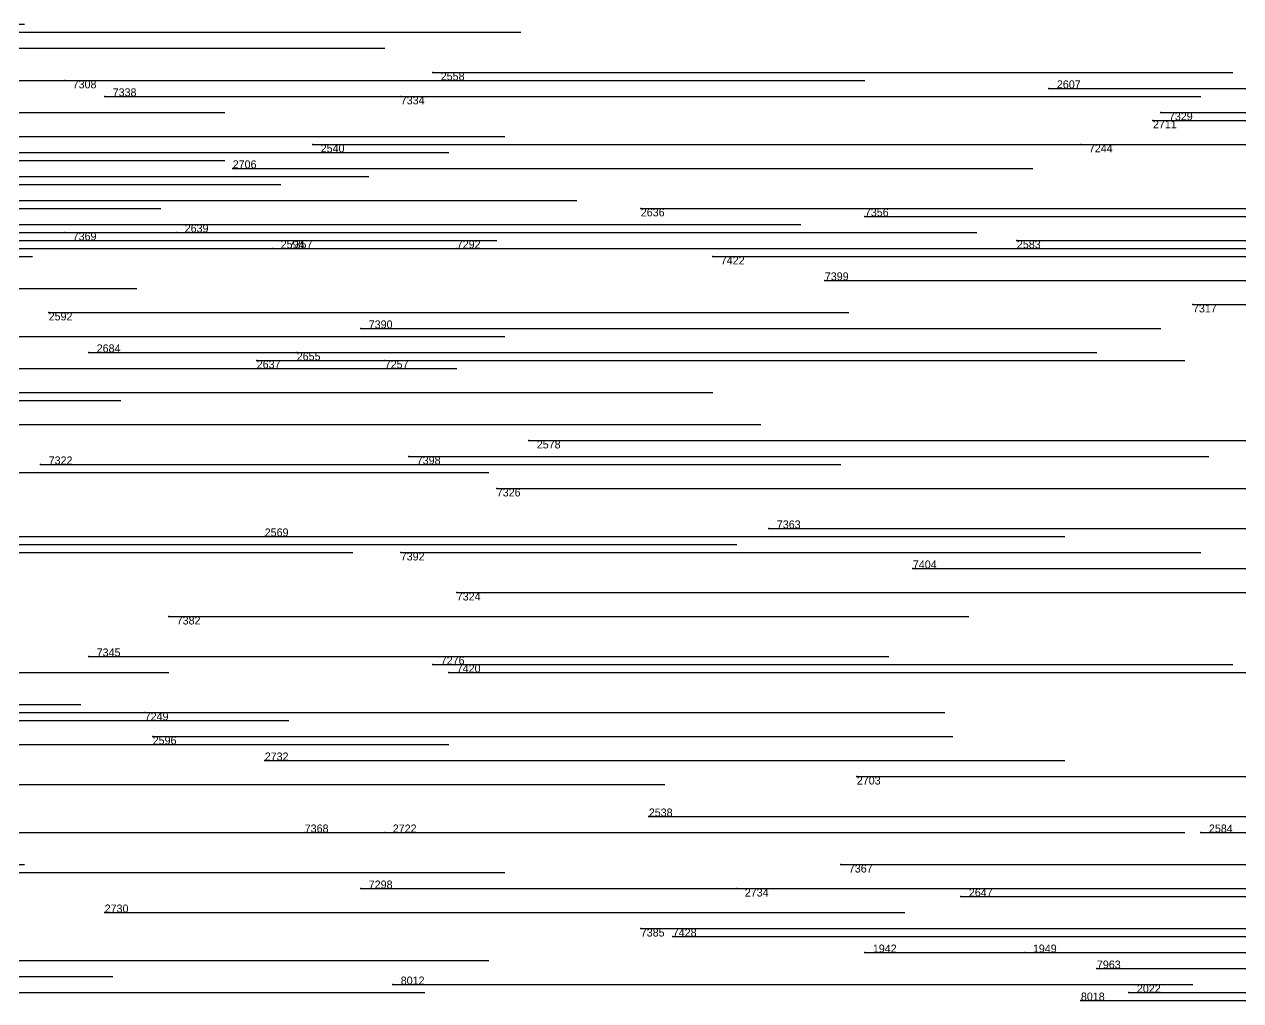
# Model space of a CAD drawing. Extents: x 0 to 1.1, y 0 to 1.
# Drawn here: x 0.514 to 0.666, y 0.751 to 0.873 of the extents above; entities that cross this region are included whole.
import ezdxf

# ---------------------------------------------------------------- set-up
doc = ezdxf.new("R2010")
doc.units = 0
for name, color, linetype in [('Facilities', 3, 'CONTINUOUS'), ('Normals', 1, 'CONTINUOUS'), ('Source_points', 5, 'CONTINUOUS'), ('Text', 3, 'CONTINUOUS')]:
    doc.layers.add(name, color=color, linetype=linetype)

msp = doc.modelspace()

# ---------------------------------------------------------------- linework, layer by layer
at = {"layer": 'Facilities', "color": 3}
for p in [(0.565, 0.867), (0.519, 0.866, 1), (0.642, 0.865), (0.524, 0.864, 1), (0.561, 0.864, 1), (0.656, 0.862, 1), (0.655, 0.861), (0.55, 0.858), (0.646, 0.858, 1), (0.54, 0.855), (0.591, 0.85), (0.619, 0.849, 1), (0.519, 0.847, 1), (0.533, 0.847), (0.638, 0.846), (0.545, 0.845), (0.547, 0.845, 1), (0.568, 0.845, 1), (0.6, 0.844, 1), (0.614, 0.841, 1), (0.66, 0.838, 1), (0.517, 0.837), (0.556, 0.835, 1), (0.522, 0.832), (0.548, 0.832), (0.543, 0.831), (0.559, 0.831, 1), (0.577, 0.821), (0.516, 0.818, 1), (0.562, 0.819, 1), (0.573, 0.815, 1), (0.544, 0.809), (0.607, 0.81, 1), (0.561, 0.807, 1), (0.625, 0.805, 1), (0.568, 0.802, 1), (0.532, 0.799, 1), (0.522, 0.794, 1), (0.565, 0.793, 1), (0.567, 0.792, 1), (0.529, 0.787, 1), (0.53, 0.784), (0.544, 0.781), (0.618, 0.779), (0.592, 0.774), (0.549, 0.772, 1), (0.559, 0.772), (0.661, 0.772), (0.616, 0.768, 1), (0.556, 0.765, 1), (0.603, 0.765), (0.631, 0.764), (0.524, 0.762), (0.591, 0.76, 1), (0.595, 0.759, 1), (0.619, 0.757), (0.639, 0.757), (0.648, 0.755, 1), (0.56, 0.753, 1), (0.646, 0.751, 1), (0.652, 0.752)]:
    msp.add_point(p, dxfattribs=at)
at = {"layer": 'Normals', "color": 1}
for p, q in [((0.414, 0.873), (0.514, 0.873)), ((0.476, 0.872, 1), (0.576, 0.872, 1)), ((0.459, 0.87), (0.559, 0.87)), ((0.565, 0.867), (0.665, 0.867)), ((0.425, 0.866, 1), (0.525, 0.866, 1)), ((0.519, 0.866, 1), (0.619, 0.866, 1)), ((0.642, 0.865), (0.742, 0.865)), ((0.524, 0.864, 1), (0.624, 0.864, 1)), ((0.561, 0.864, 1), (0.661, 0.864, 1)), ((0.44, 0.862), (0.539, 0.862)), ((0.656, 0.862, 1), (0.756, 0.862, 1)), ((0.655, 0.861), (0.755, 0.861)), ((0.474, 0.859), (0.574, 0.859)), ((0.55, 0.858), (0.65, 0.858)), ((0.646, 0.858, 1), (0.746, 0.858, 1)), ((0.439, 0.856, 1), (0.539, 0.856, 1)), ((0.467, 0.857, 1), (0.567, 0.857, 1)), ((0.54, 0.855), (0.64, 0.855)), ((0.446, 0.853, 1), (0.546, 0.853, 1)), ((0.457, 0.854, 1), (0.557, 0.854, 1)), ((0.418, 0.85, 1), (0.518, 0.85, 1)), ((0.431, 0.85), (0.531, 0.85)), ((0.483, 0.851, 1), (0.583, 0.851, 1)), ((0.591, 0.85), (0.691, 0.85)), ((0.619, 0.849, 1), (0.719, 0.849, 1)), ((0.427, 0.847, 1), (0.527, 0.847, 1)), ((0.486, 0.847), (0.586, 0.847)), ((0.495, 0.847), (0.596, 0.847)), ((0.511, 0.848), (0.611, 0.848)), ((0.519, 0.847, 1), (0.619, 0.847, 1)), ((0.533, 0.847), (0.633, 0.847)), ((0.473, 0.846), (0.573, 0.846)), ((0.638, 0.846), (0.738, 0.846)), ((0.415, 0.844), (0.515, 0.844)), ((0.464, 0.845), (0.564, 0.845)), ((0.545, 0.845), (0.645, 0.845)), ((0.547, 0.845, 1), (0.647, 0.845, 1)), ((0.568, 0.845, 1), (0.667, 0.845, 1)), ((0.6, 0.844, 1), (0.7, 0.844, 1)), ((0.614, 0.841, 1), (0.714, 0.841, 1)), ((0.428, 0.84), (0.528, 0.84)), ((0.66, 0.838, 1), (0.76, 0.838, 1)), ((0.517, 0.837), (0.617, 0.837)), ((0.556, 0.835, 1), (0.656, 0.835, 1)), ((0.474, 0.834), (0.574, 0.834)), ((0.522, 0.832), (0.622, 0.832)), ((0.548, 0.832), (0.648, 0.832)), ((0.468, 0.83), (0.568, 0.83)), ((0.543, 0.831), (0.643, 0.831)), ((0.559, 0.831, 1), (0.659, 0.831, 1)), ((0.443, 0.827, 1), (0.543, 0.827, 1)), ((0.5, 0.827, 1), (0.6, 0.827, 1)), ((0.426, 0.826), (0.526, 0.826)), ((0.506, 0.823), (0.606, 0.823)), ((0.577, 0.821), (0.677, 0.821)), ((0.516, 0.818, 1), (0.616, 0.818, 1)), ((0.562, 0.819, 1), (0.662, 0.819, 1)), ((0.471, 0.817), (0.572, 0.817)), ((0.573, 0.815, 1), (0.673, 0.815, 1)), ((0.508, 0.809, 1), (0.608, 0.809, 1)), ((0.544, 0.809), (0.644, 0.809)), ((0.607, 0.81, 1), (0.707, 0.81, 1)), ((0.503, 0.808), (0.603, 0.808)), ((0.416, 0.807), (0.516, 0.807)), ((0.455, 0.807), (0.555, 0.807)), ((0.561, 0.807, 1), (0.661, 0.807, 1)), ((0.625, 0.805, 1), (0.725, 0.805, 1)), ((0.568, 0.802, 1), (0.668, 0.802, 1)), ((0.532, 0.799, 1), (0.632, 0.799, 1)), ((0.522, 0.794, 1), (0.622, 0.794, 1)), ((0.432, 0.792), (0.532, 0.792)), ((0.565, 0.793, 1), (0.665, 0.793, 1)), ((0.567, 0.792, 1), (0.667, 0.792, 1)), ((0.421, 0.788), (0.521, 0.788)), ((0.447, 0.786, 1), (0.547, 0.786, 1)), ((0.473, 0.787, 1), (0.573, 0.787, 1)), ((0.529, 0.787, 1), (0.629, 0.787, 1)), ((0.467, 0.783), (0.567, 0.783)), ((0.53, 0.784), (0.63, 0.784)), ((0.544, 0.781), (0.644, 0.781)), ((0.618, 0.779), (0.718, 0.779)), ((0.494, 0.778, 1), (0.594, 0.778, 1)), ((0.592, 0.774), (0.692, 0.774)), ((0.488, 0.772, 1), (0.588, 0.772, 1)), ((0.549, 0.772, 1), (0.649, 0.772, 1)), ((0.559, 0.772), (0.659, 0.772)), ((0.661, 0.772), (0.761, 0.772)), ((0.414, 0.768), (0.514, 0.768)), ((0.616, 0.768, 1), (0.716, 0.768, 1)), ((0.474, 0.767, 1), (0.574, 0.767, 1)), ((0.556, 0.765, 1), (0.656, 0.765, 1)), ((0.603, 0.765), (0.703, 0.765)), ((0.631, 0.764), (0.731, 0.764)), ((0.524, 0.762), (0.624, 0.762)), ((0.591, 0.76, 1), (0.691, 0.76, 1)), ((0.595, 0.759, 1), (0.695, 0.759, 1)), ((0.471, 0.756, 1), (0.572, 0.756, 1)), ((0.619, 0.757), (0.719, 0.757)), ((0.639, 0.757), (0.739, 0.757)), ((0.425, 0.754), (0.525, 0.754)), ((0.648, 0.755, 1), (0.748, 0.755, 1)), ((0.56, 0.753, 1), (0.66, 0.753, 1)), ((0.464, 0.752), (0.564, 0.752)), ((0.646, 0.751, 1), (0.746, 0.751, 1)), ((0.652, 0.752), (0.752, 0.752))]:
    msp.add_line(p, q, dxfattribs=at)
at = {"layer": 'Source_points', "color": 5}
for p in [(0.565, 0.867), (0.519, 0.866, 1), (0.642, 0.865), (0.524, 0.864, 1), (0.561, 0.864, 1), (0.656, 0.862, 1), (0.655, 0.861), (0.55, 0.858), (0.646, 0.858, 1), (0.54, 0.855), (0.591, 0.85), (0.619, 0.849, 1), (0.519, 0.847, 1), (0.533, 0.847), (0.638, 0.846), (0.545, 0.845), (0.547, 0.845, 1), (0.568, 0.845, 1), (0.6, 0.844, 1), (0.614, 0.841, 1), (0.66, 0.838, 1), (0.517, 0.837), (0.556, 0.835, 1), (0.522, 0.832), (0.548, 0.832), (0.543, 0.831), (0.559, 0.831, 1), (0.577, 0.821), (0.516, 0.818, 1), (0.562, 0.819, 1), (0.573, 0.815, 1), (0.544, 0.809), (0.607, 0.81, 1), (0.561, 0.807, 1), (0.625, 0.805, 1), (0.568, 0.802, 1), (0.532, 0.799, 1), (0.522, 0.794, 1), (0.565, 0.793, 1), (0.567, 0.792, 1), (0.529, 0.787, 1), (0.53, 0.784), (0.544, 0.781), (0.618, 0.779), (0.592, 0.774), (0.549, 0.772, 1), (0.559, 0.772), (0.661, 0.772), (0.616, 0.768, 1), (0.556, 0.765, 1), (0.603, 0.765), (0.631, 0.764), (0.524, 0.762), (0.591, 0.76, 1), (0.595, 0.759, 1), (0.619, 0.757), (0.639, 0.757), (0.648, 0.755, 1), (0.56, 0.753, 1), (0.646, 0.751, 1), (0.652, 0.752)]:
    msp.add_point(p, dxfattribs=at)

# ---------------------------------------------------------------- texts
at = {"layer": 'Text', "color": 3}
for s, p in [('2558', (0.566, 0.866)), ('7308', (0.52, 0.865, 1)), ('7338', (0.525, 0.864, 1)), ('2607', (0.643, 0.865)), ('7334', (0.561, 0.863, 1)), ('7329', (0.657, 0.861, 1)), ('2711', (0.655, 0.86)), ('2540', (0.551, 0.857)), ('7244', (0.647, 0.857, 1)), ('2706', (0.54, 0.855)), ('2636', (0.591, 0.849)), ('7356', (0.619, 0.849, 1)), ('7369', (0.52, 0.846, 1)), ('2639', (0.534, 0.847)), ('2594', (0.546, 0.845)), ('7357', (0.547, 0.845, 1)), ('7292', (0.568, 0.845, 1)), ('2583', (0.638, 0.845)), ('7422', (0.601, 0.843, 1)), ('7399', (0.614, 0.841, 1)), ('7317', (0.66, 0.837, 1)), ('2592', (0.517, 0.836)), ('7390', (0.557, 0.835, 1)), ('2684', (0.523, 0.832)), ('2655', (0.548, 0.831)), ('2637', (0.543, 0.83)), ('7257', (0.559, 0.83, 1)), ('2578', (0.578, 0.82)), ('7322', (0.517, 0.818, 1)), ('7398', (0.563, 0.818, 1)), ('7326', (0.573, 0.814, 1)), ('7363', (0.608, 0.81, 1)), ('2569', (0.544, 0.809)), ('7392', (0.561, 0.806, 1)), ('7404', (0.625, 0.805, 1)), ('7324', (0.568, 0.801, 1)), ('7382', (0.533, 0.798, 1)), ('7345', (0.523, 0.794, 1)), ('7276', (0.566, 0.793, 1)), ('7420', (0.568, 0.792, 1)), ('7249', (0.529, 0.786, 1)), ('2596', (0.53, 0.783)), ('2732', (0.544, 0.781)), ('2703', (0.618, 0.778)), ('2538', (0.592, 0.774)), ('7368', (0.549, 0.772, 1)), ('2722', (0.56, 0.772)), ('2584', (0.662, 0.772)), ('7367', (0.617, 0.767, 1)), ('7298', (0.557, 0.765, 1)), ('2734', (0.604, 0.764)), ('2647', (0.632, 0.764)), ('2730', (0.524, 0.762)), ('7385', (0.591, 0.759, 1)), ('7428', (0.595, 0.759, 1)), ('1942', (0.62, 0.757)), ('1949', (0.64, 0.757)), ('7963', (0.648, 0.755, 1)), ('8012', (0.561, 0.753, 1)), ('2022', (0.653, 0.752)), ('8018', (0.646, 0.751, 1))]:
    msp.add_text(s, height=0.001, dxfattribs=at).set_placement(p)

doc.saveas('drawing.dxf')
